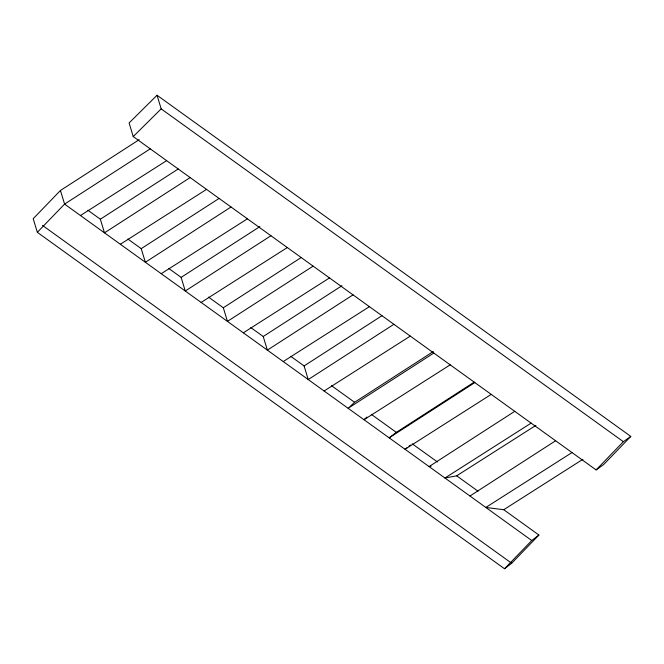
<?xml version="1.0" encoding="UTF-8"?>
<svg xmlns="http://www.w3.org/2000/svg" width="664" height="664" viewBox="0 0 664 664"><rect width="100%" height="100%" fill="white"/><g stroke="black" fill="none" stroke-linecap="round" stroke-linejoin="round"><path stroke-width="1" d="M139.183 139.681L60.441 190.477L33.2 218.697L37.342 232.317L504.515 568.749L511.678 563.263L538.919 535.043L503.744 509.711L485.824 507.445L572.003 452.558M37.342 232.317L64.582 204.097L150.247 148.836M596.114 469.921L623.355 441.693L630.8 436.414L157.044 95.251L129.09 122.956L133.223 136.577L596.114 469.921L603.559 464.642L630.8 436.414M504.515 568.749L531.756 540.529L538.919 535.043M133.223 136.577L161.178 108.871L157.044 95.251M433.326 351.497L354.584 402.293L348.135 408.294L433.808 353.032M366.877 417.058L364.013 419.723L450.192 364.835M474.204 382.124L396.325 432.355L389.17 437.842L474.835 382.58M407.43 447.445L405.04 449.271L491.219 394.383M409.016 446.225L410.609 445.004M87.914 210.264L100.347 219.211L178.226 168.971M190.153 177.57L104.489 232.832L100.347 219.211M127.886 239.048L141.225 248.651L219.095 198.411M231.022 207.01L145.358 262.272L141.225 248.651M168.697 268.43L181.131 277.386L259.873 226.59M270.929 235.745L185.264 291.006L181.131 277.386M208.513 297.107L223.311 307.764L301.19 257.524M313.118 266.123L227.453 321.384L223.311 307.764M250.784 327.551L263.218 336.499L341.96 285.703M353.024 294.866L267.36 350.119L263.218 336.499M290.757 356.336L304.095 365.939L381.974 315.699M393.893 324.298L308.229 379.559L304.095 365.939M514.741 411.323L429.077 466.584L431.036 466.219M469.954 496.016L555.619 440.755M80.452 215.526L166.631 160.638M120.358 244.261L206.537 189.373M161.236 273.701L247.415 218.805M201.142 302.435L287.321 247.547M243.323 332.813L329.502 277.925M283.229 361.556L369.408 306.66M324.107 390.988L410.286 336.1M531.125 423.126L444.946 478.014L456.683 475.822L535.898 425.367M503.744 509.711L582.959 459.256M161.178 108.871L623.355 441.693M331.502 385.676L354.584 402.293M371.292 414.328L396.325 432.355M412.203 443.793L437.443 461.97M456.683 475.822L478.022 491.186M531.756 540.529L64.582 204.097L60.441 190.477M42.446 225.362L511.678 563.263"/></g></svg>
